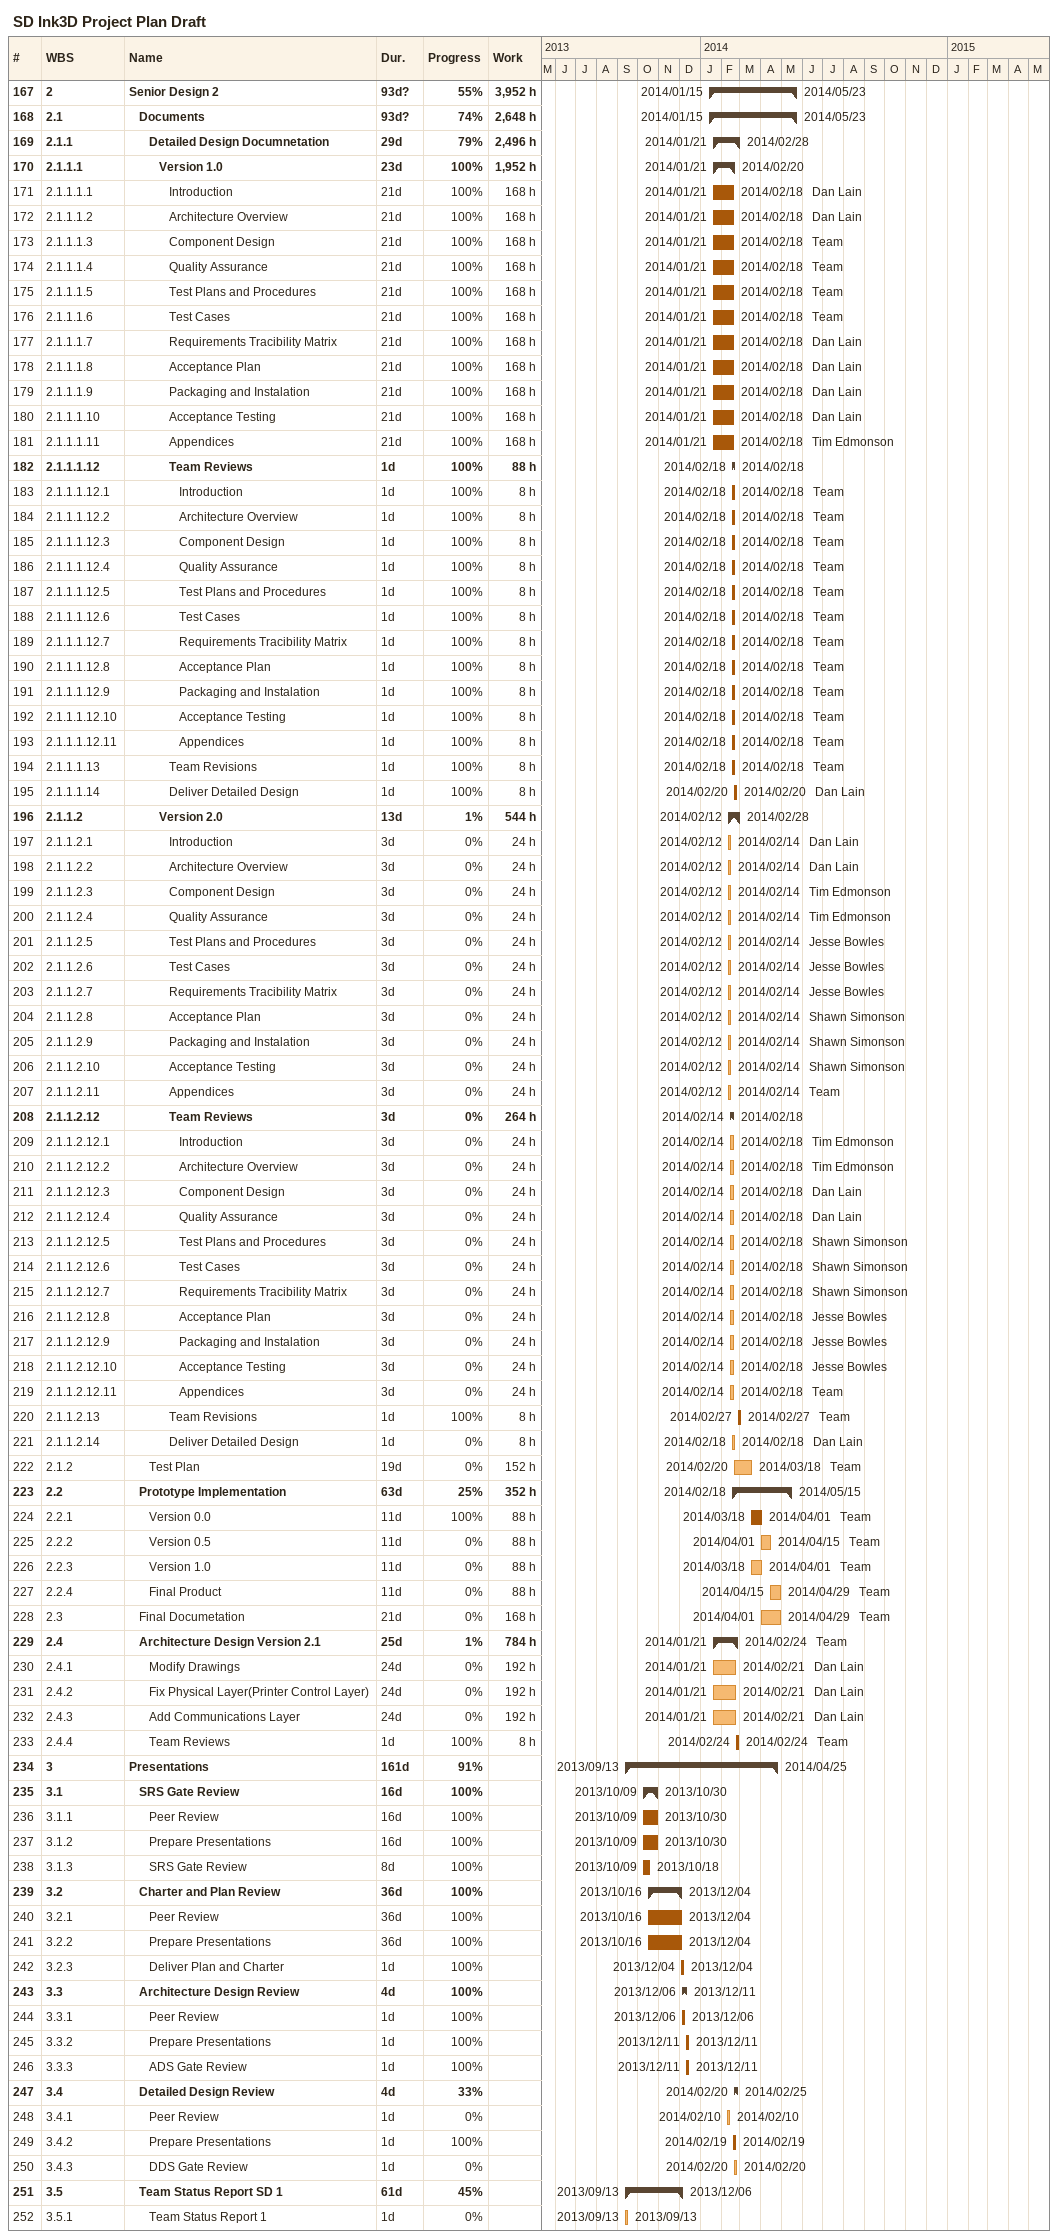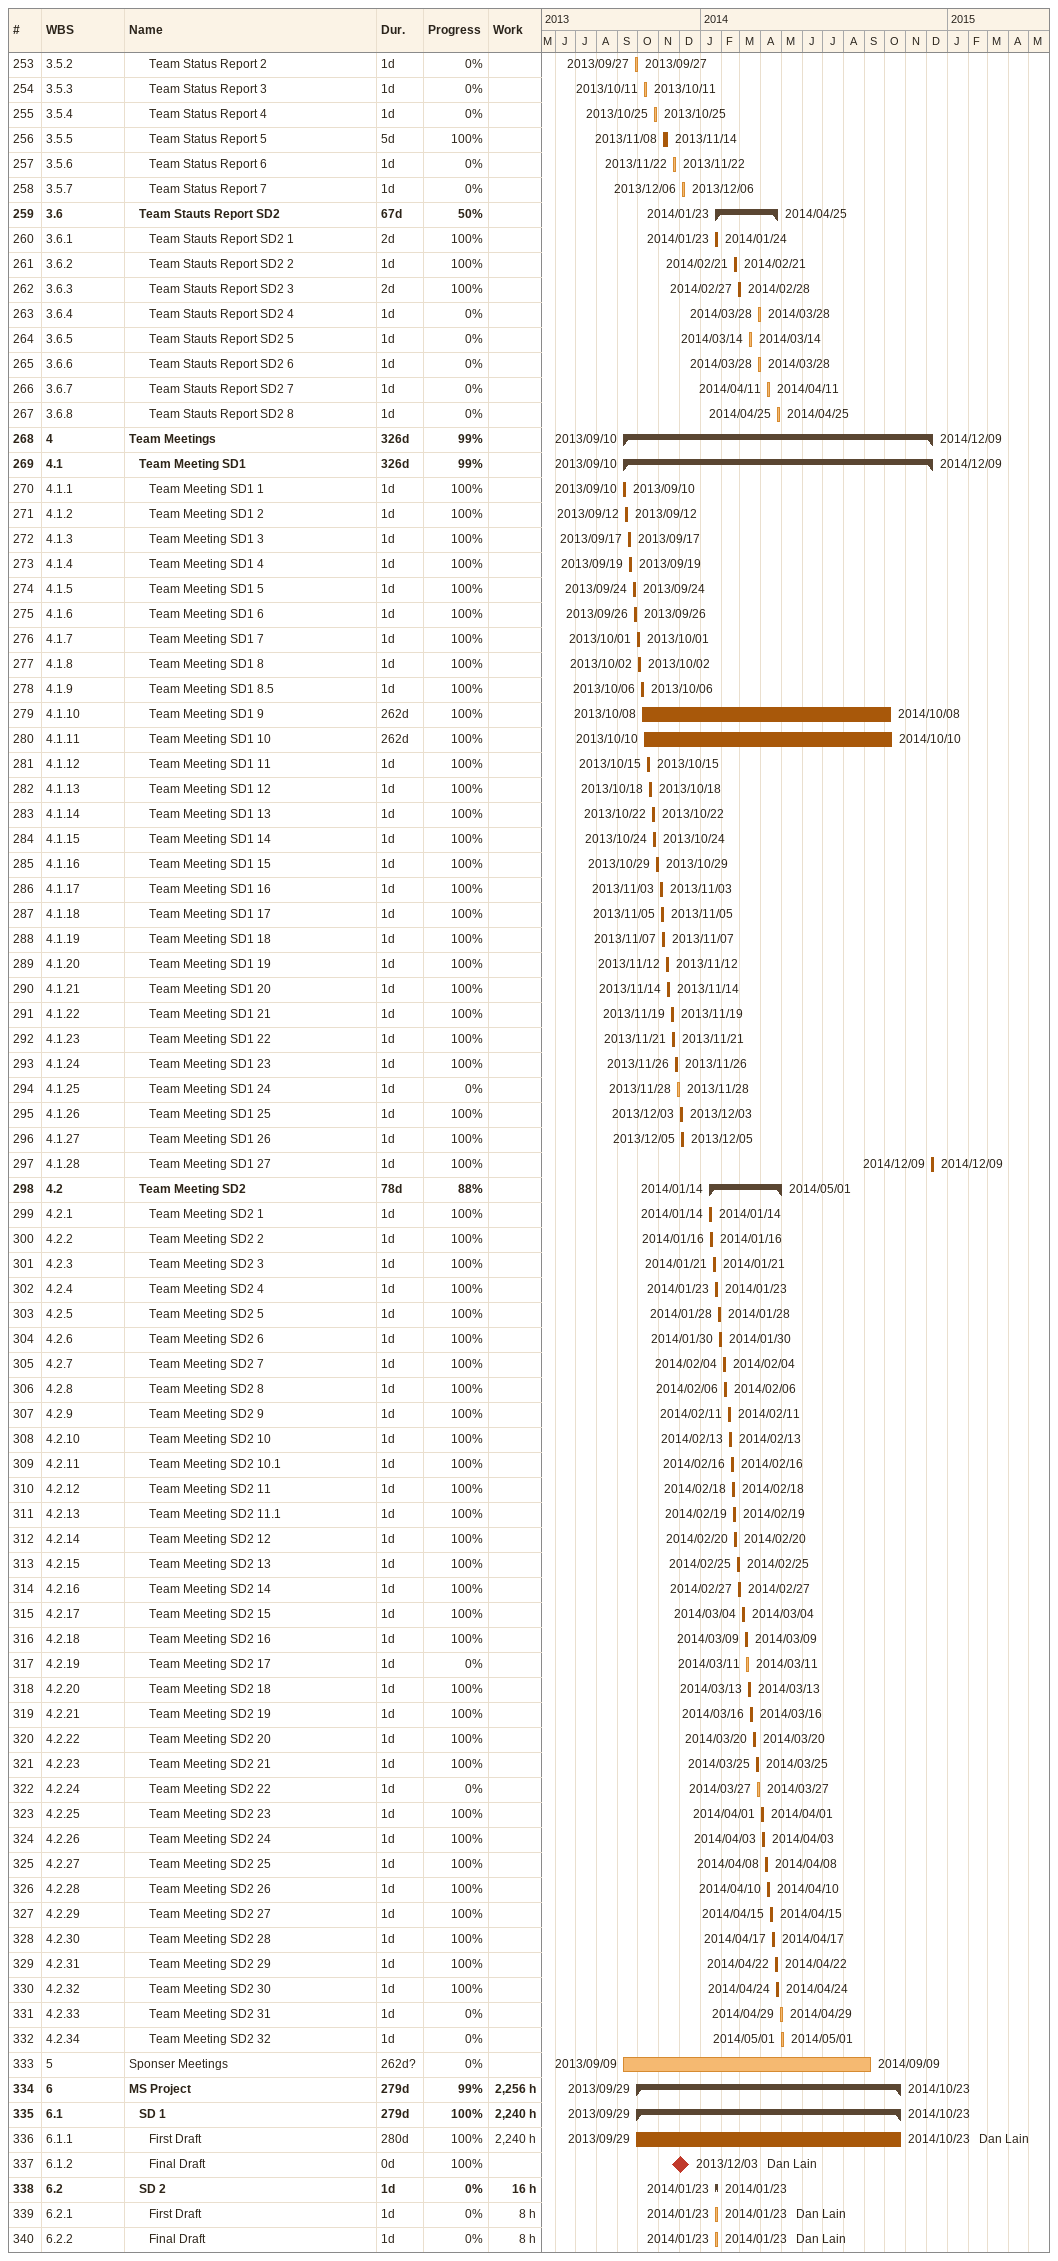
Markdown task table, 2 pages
SD Ink3D Project Plan Draft

| ID | WBS | Task | Duration | Start | Finish | Resources | % complete | Work (h) |
|---|---|---|---|---|---|---|---|---|
| 167 | 2 | **Senior Design 2** | 93d? | 2014-01-15 | 2014-05-23 |  | 55 | 3952 |
| 168 | 2.1 | **Documents** | 93d? | 2014-01-15 | 2014-05-23 |  | 74 | 2648 |
| 169 | 2.1.1 | **Detailed Design Documnetation** | 29d | 2014-01-21 | 2014-02-28 |  | 79 | 2496 |
| 170 | 2.1.1.1 | **Version 1.0** | 23d | 2014-01-21 | 2014-02-20 |  | 100 | 1952 |
| 171 | 2.1.1.1.1 | Introduction | 21d | 2014-01-21 | 2014-02-18 | Dan Lain | 100 | 168 |
| 172 | 2.1.1.1.2 | Architecture Overview | 21d | 2014-01-21 | 2014-02-18 | Dan Lain | 100 | 168 |
| 173 | 2.1.1.1.3 | Component Design | 21d | 2014-01-21 | 2014-02-18 | Team | 100 | 168 |
| 174 | 2.1.1.1.4 | Quality Assurance | 21d | 2014-01-21 | 2014-02-18 | Team | 100 | 168 |
| 175 | 2.1.1.1.5 | Test Plans and Procedures | 21d | 2014-01-21 | 2014-02-18 | Team | 100 | 168 |
| 176 | 2.1.1.1.6 | Test Cases | 21d | 2014-01-21 | 2014-02-18 | Team | 100 | 168 |
| 177 | 2.1.1.1.7 | Requirements Tracibility Matrix | 21d | 2014-01-21 | 2014-02-18 | Dan Lain | 100 | 168 |
| 178 | 2.1.1.1.8 | Acceptance Plan | 21d | 2014-01-21 | 2014-02-18 | Dan Lain | 100 | 168 |
| 179 | 2.1.1.1.9 | Packaging and Instalation | 21d | 2014-01-21 | 2014-02-18 | Dan Lain | 100 | 168 |
| 180 | 2.1.1.1.10 | Acceptance Testing | 21d | 2014-01-21 | 2014-02-18 | Dan Lain | 100 | 168 |
| 181 | 2.1.1.1.11 | Appendices | 21d | 2014-01-21 | 2014-02-18 | Tim Edmonson | 100 | 168 |
| 182 | 2.1.1.1.12 | **Team Reviews** | 1d | 2014-02-18 | 2014-02-18 |  | 100 | 88 |
| 183 | 2.1.1.1.12.1 | Introduction | 1d | 2014-02-18 | 2014-02-18 | Team | 100 | 8 |
| 184 | 2.1.1.1.12.2 | Architecture Overview | 1d | 2014-02-18 | 2014-02-18 | Team | 100 | 8 |
| 185 | 2.1.1.1.12.3 | Component Design | 1d | 2014-02-18 | 2014-02-18 | Team | 100 | 8 |
| 186 | 2.1.1.1.12.4 | Quality Assurance | 1d | 2014-02-18 | 2014-02-18 | Team | 100 | 8 |
| 187 | 2.1.1.1.12.5 | Test Plans and Procedures | 1d | 2014-02-18 | 2014-02-18 | Team | 100 | 8 |
| 188 | 2.1.1.1.12.6 | Test Cases | 1d | 2014-02-18 | 2014-02-18 | Team | 100 | 8 |
| 189 | 2.1.1.1.12.7 | Requirements Tracibility Matrix | 1d | 2014-02-18 | 2014-02-18 | Team | 100 | 8 |
| 190 | 2.1.1.1.12.8 | Acceptance Plan | 1d | 2014-02-18 | 2014-02-18 | Team | 100 | 8 |
| 191 | 2.1.1.1.12.9 | Packaging and Instalation | 1d | 2014-02-18 | 2014-02-18 | Team | 100 | 8 |
| 192 | 2.1.1.1.12.10 | Acceptance Testing | 1d | 2014-02-18 | 2014-02-18 | Team | 100 | 8 |
| 193 | 2.1.1.1.12.11 | Appendices | 1d | 2014-02-18 | 2014-02-18 | Team | 100 | 8 |
| 194 | 2.1.1.1.13 | Team Revisions | 1d | 2014-02-18 | 2014-02-18 | Team | 100 | 8 |
| 195 | 2.1.1.1.14 | Deliver Detailed Design | 1d | 2014-02-20 | 2014-02-20 | Dan Lain | 100 | 8 |
| 196 | 2.1.1.2 | **Version 2.0** | 13d | 2014-02-12 | 2014-02-28 |  | 1 | 544 |
| 197 | 2.1.1.2.1 | Introduction | 3d | 2014-02-12 | 2014-02-14 | Dan Lain | 0 | 24 |
| 198 | 2.1.1.2.2 | Architecture Overview | 3d | 2014-02-12 | 2014-02-14 | Dan Lain | 0 | 24 |
| 199 | 2.1.1.2.3 | Component Design | 3d | 2014-02-12 | 2014-02-14 | Tim Edmonson | 0 | 24 |
| 200 | 2.1.1.2.4 | Quality Assurance | 3d | 2014-02-12 | 2014-02-14 | Tim Edmonson | 0 | 24 |
| 201 | 2.1.1.2.5 | Test Plans and Procedures | 3d | 2014-02-12 | 2014-02-14 | Jesse Bowles | 0 | 24 |
| 202 | 2.1.1.2.6 | Test Cases | 3d | 2014-02-12 | 2014-02-14 | Jesse Bowles | 0 | 24 |
| 203 | 2.1.1.2.7 | Requirements Tracibility Matrix | 3d | 2014-02-12 | 2014-02-14 | Jesse Bowles | 0 | 24 |
| 204 | 2.1.1.2.8 | Acceptance Plan | 3d | 2014-02-12 | 2014-02-14 | Shawn Simonson | 0 | 24 |
| 205 | 2.1.1.2.9 | Packaging and Instalation | 3d | 2014-02-12 | 2014-02-14 | Shawn Simonson | 0 | 24 |
| 206 | 2.1.1.2.10 | Acceptance Testing | 3d | 2014-02-12 | 2014-02-14 | Shawn Simonson | 0 | 24 |
| 207 | 2.1.1.2.11 | Appendices | 3d | 2014-02-12 | 2014-02-14 | Team | 0 | 24 |
| 208 | 2.1.1.2.12 | **Team Reviews** | 3d | 2014-02-14 | 2014-02-18 |  | 0 | 264 |
| 209 | 2.1.1.2.12.1 | Introduction | 3d | 2014-02-14 | 2014-02-18 | Tim Edmonson | 0 | 24 |
| 210 | 2.1.1.2.12.2 | Architecture Overview | 3d | 2014-02-14 | 2014-02-18 | Tim Edmonson | 0 | 24 |
| 211 | 2.1.1.2.12.3 | Component Design | 3d | 2014-02-14 | 2014-02-18 | Dan Lain | 0 | 24 |
| 212 | 2.1.1.2.12.4 | Quality Assurance | 3d | 2014-02-14 | 2014-02-18 | Dan Lain | 0 | 24 |
| 213 | 2.1.1.2.12.5 | Test Plans and Procedures | 3d | 2014-02-14 | 2014-02-18 | Shawn Simonson | 0 | 24 |
| 214 | 2.1.1.2.12.6 | Test Cases | 3d | 2014-02-14 | 2014-02-18 | Shawn Simonson | 0 | 24 |
| 215 | 2.1.1.2.12.7 | Requirements Tracibility Matrix | 3d | 2014-02-14 | 2014-02-18 | Shawn Simonson | 0 | 24 |
| 216 | 2.1.1.2.12.8 | Acceptance Plan | 3d | 2014-02-14 | 2014-02-18 | Jesse Bowles | 0 | 24 |
| 217 | 2.1.1.2.12.9 | Packaging and Instalation | 3d | 2014-02-14 | 2014-02-18 | Jesse Bowles | 0 | 24 |
| 218 | 2.1.1.2.12.10 | Acceptance Testing | 3d | 2014-02-14 | 2014-02-18 | Jesse Bowles | 0 | 24 |
| 219 | 2.1.1.2.12.11 | Appendices | 3d | 2014-02-14 | 2014-02-18 | Team | 0 | 24 |
| 220 | 2.1.1.2.13 | Team Revisions | 1d | 2014-02-27 | 2014-02-27 | Team | 100 | 8 |
| 221 | 2.1.1.2.14 | Deliver Detailed Design | 1d | 2014-02-18 | 2014-02-18 | Dan Lain | 0 | 8 |
| 222 | 2.1.2 | Test Plan | 19d | 2014-02-20 | 2014-03-18 | Team | 0 | 152 |
| 223 | 2.2 | **Prototype Implementation** | 63d | 2014-02-18 | 2014-05-15 |  | 25 | 352 |
| 224 | 2.2.1 | Version 0.0 | 11d | 2014-03-18 | 2014-04-01 | Team | 100 | 88 |
| 225 | 2.2.2 | Version 0.5 | 11d | 2014-04-01 | 2014-04-15 | Team | 0 | 88 |
| 226 | 2.2.3 | Version 1.0 | 11d | 2014-03-18 | 2014-04-01 | Team | 0 | 88 |
| 227 | 2.2.4 | Final Product | 11d | 2014-04-15 | 2014-04-29 | Team | 0 | 88 |
| 228 | 2.3 | Final Documetation | 21d | 2014-04-01 | 2014-04-29 | Team | 0 | 168 |
| 229 | 2.4 | **Architecture Design Version 2.1** | 25d | 2014-01-21 | 2014-02-24 | Team | 1 | 784 |
| 230 | 2.4.1 | Modify Drawings | 24d | 2014-01-21 | 2014-02-21 | Dan Lain | 0 | 192 |
| 231 | 2.4.2 | Fix Physical Layer(Printer Control Layer) | 24d | 2014-01-21 | 2014-02-21 | Dan Lain | 0 | 192 |
| 232 | 2.4.3 | Add Communications Layer | 24d | 2014-01-21 | 2014-02-21 | Dan Lain | 0 | 192 |
| 233 | 2.4.4 | Team Reviews | 1d | 2014-02-24 | 2014-02-24 | Team | 100 | 8 |
| 234 | 3 | **Presentations** | 161d | 2013-09-13 | 2014-04-25 |  | 91 |  |
| 235 | 3.1 | **SRS Gate Review** | 16d | 2013-10-09 | 2013-10-30 |  | 100 |  |
| 236 | 3.1.1 | Peer Review | 16d | 2013-10-09 | 2013-10-30 |  | 100 |  |
| 237 | 3.1.2 | Prepare Presentations | 16d | 2013-10-09 | 2013-10-30 |  | 100 |  |
| 238 | 3.1.3 | SRS Gate Review | 8d | 2013-10-09 | 2013-10-18 |  | 100 |  |
| 239 | 3.2 | **Charter and Plan Review** | 36d | 2013-10-16 | 2013-12-04 |  | 100 |  |
| 240 | 3.2.1 | Peer Review | 36d | 2013-10-16 | 2013-12-04 |  | 100 |  |
| 241 | 3.2.2 | Prepare Presentations | 36d | 2013-10-16 | 2013-12-04 |  | 100 |  |
| 242 | 3.2.3 | Deliver Plan and Charter | 1d | 2013-12-04 | 2013-12-04 |  | 100 |  |
| 243 | 3.3 | **Architecture Design Review** | 4d | 2013-12-06 | 2013-12-11 |  | 100 |  |
| 244 | 3.3.1 | Peer Review | 1d | 2013-12-06 | 2013-12-06 |  | 100 |  |
| 245 | 3.3.2 | Prepare Presentations | 1d | 2013-12-11 | 2013-12-11 |  | 100 |  |
| 246 | 3.3.3 | ADS Gate Review | 1d | 2013-12-11 | 2013-12-11 |  | 100 |  |
| 247 | 3.4 | **Detailed Design Review** | 4d | 2014-02-20 | 2014-02-25 |  | 33 |  |
| 248 | 3.4.1 | Peer Review | 1d | 2014-02-10 | 2014-02-10 |  | 0 |  |
| 249 | 3.4.2 | Prepare Presentations | 1d | 2014-02-19 | 2014-02-19 |  | 100 |  |
| 250 | 3.4.3 | DDS Gate Review | 1d | 2014-02-20 | 2014-02-20 |  | 0 |  |
| 251 | 3.5 | **Team Status Report SD 1** | 61d | 2013-09-13 | 2013-12-06 |  | 45 |  |
| 252 | 3.5.1 | Team Status Report 1 | 1d | 2013-09-13 | 2013-09-13 |  | 0 |  |
| 253 | 3.5.2 | Team Status Report 2 | 1d | 2013-09-27 | 2013-09-27 |  | 0 |  |
| 254 | 3.5.3 | Team Status Report 3 | 1d | 2013-10-11 | 2013-10-11 |  | 0 |  |
| 255 | 3.5.4 | Team Status Report 4 | 1d | 2013-10-25 | 2013-10-25 |  | 0 |  |
| 256 | 3.5.5 | Team Status Report 5 | 5d | 2013-11-08 | 2013-11-14 |  | 100 |  |
| 257 | 3.5.6 | Team Status Report 6 | 1d | 2013-11-22 | 2013-11-22 |  | 0 |  |
| 258 | 3.5.7 | Team Status Report 7 | 1d | 2013-12-06 | 2013-12-06 |  | 0 |  |
| 259 | 3.6 | **Team Stauts Report SD2** | 67d | 2014-01-23 | 2014-04-25 |  | 50 |  |
| 260 | 3.6.1 | Team Stauts Report SD2 1 | 2d | 2014-01-23 | 2014-01-24 |  | 100 |  |
| 261 | 3.6.2 | Team Stauts Report SD2 2 | 1d | 2014-02-21 | 2014-02-21 |  | 100 |  |
| 262 | 3.6.3 | Team Stauts Report SD2 3 | 2d | 2014-02-27 | 2014-02-28 |  | 100 |  |
| 263 | 3.6.4 | Team Stauts Report SD2 4 | 1d | 2014-03-28 | 2014-03-28 |  | 0 |  |
| 264 | 3.6.5 | Team Stauts Report SD2 5 | 1d | 2014-03-14 | 2014-03-14 |  | 0 |  |
| 265 | 3.6.6 | Team Stauts Report SD2 6 | 1d | 2014-03-28 | 2014-03-28 |  | 0 |  |
| 266 | 3.6.7 | Team Stauts Report SD2 7 | 1d | 2014-04-11 | 2014-04-11 |  | 0 |  |
| 267 | 3.6.8 | Team Stauts Report SD2 8 | 1d | 2014-04-25 | 2014-04-25 |  | 0 |  |
| 268 | 4 | **Team Meetings** | 326d | 2013-09-10 | 2014-12-09 |  | 99 |  |
| 269 | 4.1 | **Team Meeting SD1** | 326d | 2013-09-10 | 2014-12-09 |  | 99 |  |
| 270 | 4.1.1 | Team Meeting SD1 1 | 1d | 2013-09-10 | 2013-09-10 |  | 100 |  |
| 271 | 4.1.2 | Team Meeting SD1 2 | 1d | 2013-09-12 | 2013-09-12 |  | 100 |  |
| 272 | 4.1.3 | Team Meeting SD1 3 | 1d | 2013-09-17 | 2013-09-17 |  | 100 |  |
| 273 | 4.1.4 | Team Meeting SD1 4 | 1d | 2013-09-19 | 2013-09-19 |  | 100 |  |
| 274 | 4.1.5 | Team Meeting SD1 5 | 1d | 2013-09-24 | 2013-09-24 |  | 100 |  |
| 275 | 4.1.6 | Team Meeting SD1 6 | 1d | 2013-09-26 | 2013-09-26 |  | 100 |  |
| 276 | 4.1.7 | Team Meeting SD1 7 | 1d | 2013-10-01 | 2013-10-01 |  | 100 |  |
| 277 | 4.1.8 | Team Meeting SD1 8 | 1d | 2013-10-02 | 2013-10-02 |  | 100 |  |
| 278 | 4.1.9 | Team Meeting SD1 8.5 | 1d | 2013-10-06 | 2013-10-06 |  | 100 |  |
| 279 | 4.1.10 | Team Meeting SD1 9 | 262d | 2013-10-08 | 2014-10-08 |  | 100 |  |
| 280 | 4.1.11 | Team Meeting SD1 10 | 262d | 2013-10-10 | 2014-10-10 |  | 100 |  |
| 281 | 4.1.12 | Team Meeting SD1 11 | 1d | 2013-10-15 | 2013-10-15 |  | 100 |  |
| 282 | 4.1.13 | Team Meeting SD1 12 | 1d | 2013-10-18 | 2013-10-18 |  | 100 |  |
| 283 | 4.1.14 | Team Meeting SD1 13 | 1d | 2013-10-22 | 2013-10-22 |  | 100 |  |
| 284 | 4.1.15 | Team Meeting SD1 14 | 1d | 2013-10-24 | 2013-10-24 |  | 100 |  |
| 285 | 4.1.16 | Team Meeting SD1 15 | 1d | 2013-10-29 | 2013-10-29 |  | 100 |  |
| 286 | 4.1.17 | Team Meeting SD1 16 | 1d | 2013-11-03 | 2013-11-03 |  | 100 |  |
| 287 | 4.1.18 | Team Meeting SD1 17 | 1d | 2013-11-05 | 2013-11-05 |  | 100 |  |
| 288 | 4.1.19 | Team Meeting SD1 18 | 1d | 2013-11-07 | 2013-11-07 |  | 100 |  |
| 289 | 4.1.20 | Team Meeting SD1 19 | 1d | 2013-11-12 | 2013-11-12 |  | 100 |  |
| 290 | 4.1.21 | Team Meeting SD1 20 | 1d | 2013-11-14 | 2013-11-14 |  | 100 |  |
| 291 | 4.1.22 | Team Meeting SD1 21 | 1d | 2013-11-19 | 2013-11-19 |  | 100 |  |
| 292 | 4.1.23 | Team Meeting SD1 22 | 1d | 2013-11-21 | 2013-11-21 |  | 100 |  |
| 293 | 4.1.24 | Team Meeting SD1 23 | 1d | 2013-11-26 | 2013-11-26 |  | 100 |  |
| 294 | 4.1.25 | Team Meeting SD1 24 | 1d | 2013-11-28 | 2013-11-28 |  | 0 |  |
| 295 | 4.1.26 | Team Meeting SD1 25 | 1d | 2013-12-03 | 2013-12-03 |  | 100 |  |
| 296 | 4.1.27 | Team Meeting SD1 26 | 1d | 2013-12-05 | 2013-12-05 |  | 100 |  |
| 297 | 4.1.28 | Team Meeting SD1 27 | 1d | 2014-12-09 | 2014-12-09 |  | 100 |  |
| 298 | 4.2 | **Team Meeting SD2** | 78d | 2014-01-14 | 2014-05-01 |  | 88 |  |
| 299 | 4.2.1 | Team Meeting SD2 1 | 1d | 2014-01-14 | 2014-01-14 |  | 100 |  |
| 300 | 4.2.2 | Team Meeting SD2 2 | 1d | 2014-01-16 | 2014-01-16 |  | 100 |  |
| 301 | 4.2.3 | Team Meeting SD2 3 | 1d | 2014-01-21 | 2014-01-21 |  | 100 |  |
| 302 | 4.2.4 | Team Meeting SD2 4 | 1d | 2014-01-23 | 2014-01-23 |  | 100 |  |
| 303 | 4.2.5 | Team Meeting SD2 5 | 1d | 2014-01-28 | 2014-01-28 |  | 100 |  |
| 304 | 4.2.6 | Team Meeting SD2 6 | 1d | 2014-01-30 | 2014-01-30 |  | 100 |  |
| 305 | 4.2.7 | Team Meeting SD2 7 | 1d | 2014-02-04 | 2014-02-04 |  | 100 |  |
| 306 | 4.2.8 | Team Meeting SD2 8 | 1d | 2014-02-06 | 2014-02-06 |  | 100 |  |
| 307 | 4.2.9 | Team Meeting SD2 9 | 1d | 2014-02-11 | 2014-02-11 |  | 100 |  |
| 308 | 4.2.10 | Team Meeting SD2 10 | 1d | 2014-02-13 | 2014-02-13 |  | 100 |  |
| 309 | 4.2.11 | Team Meeting SD2 10.1 | 1d | 2014-02-16 | 2014-02-16 |  | 100 |  |
| 310 | 4.2.12 | Team Meeting SD2 11 | 1d | 2014-02-18 | 2014-02-18 |  | 100 |  |
| 311 | 4.2.13 | Team Meeting SD2 11.1 | 1d | 2014-02-19 | 2014-02-19 |  | 100 |  |
| 312 | 4.2.14 | Team Meeting SD2 12 | 1d | 2014-02-20 | 2014-02-20 |  | 100 |  |
| 313 | 4.2.15 | Team Meeting SD2 13 | 1d | 2014-02-25 | 2014-02-25 |  | 100 |  |
| 314 | 4.2.16 | Team Meeting SD2 14 | 1d | 2014-02-27 | 2014-02-27 |  | 100 |  |
| 315 | 4.2.17 | Team Meeting SD2 15 | 1d | 2014-03-04 | 2014-03-04 |  | 100 |  |
| 316 | 4.2.18 | Team Meeting SD2 16 | 1d | 2014-03-09 | 2014-03-09 |  | 100 |  |
| 317 | 4.2.19 | Team Meeting SD2 17 | 1d | 2014-03-11 | 2014-03-11 |  | 0 |  |
| 318 | 4.2.20 | Team Meeting SD2 18 | 1d | 2014-03-13 | 2014-03-13 |  | 100 |  |
| 319 | 4.2.21 | Team Meeting SD2 19 | 1d | 2014-03-16 | 2014-03-16 |  | 100 |  |
| 320 | 4.2.22 | Team Meeting SD2 20 | 1d | 2014-03-20 | 2014-03-20 |  | 100 |  |
| 321 | 4.2.23 | Team Meeting SD2 21 | 1d | 2014-03-25 | 2014-03-25 |  | 100 |  |
| 322 | 4.2.24 | Team Meeting SD2 22 | 1d | 2014-03-27 | 2014-03-27 |  | 0 |  |
| 323 | 4.2.25 | Team Meeting SD2 23 | 1d | 2014-04-01 | 2014-04-01 |  | 100 |  |
| 324 | 4.2.26 | Team Meeting SD2 24 | 1d | 2014-04-03 | 2014-04-03 |  | 100 |  |
| 325 | 4.2.27 | Team Meeting SD2 25 | 1d | 2014-04-08 | 2014-04-08 |  | 100 |  |
| 326 | 4.2.28 | Team Meeting SD2 26 | 1d | 2014-04-10 | 2014-04-10 |  | 100 |  |
| 327 | 4.2.29 | Team Meeting SD2 27 | 1d | 2014-04-15 | 2014-04-15 |  | 100 |  |
| 328 | 4.2.30 | Team Meeting SD2 28 | 1d | 2014-04-17 | 2014-04-17 |  | 100 |  |
| 329 | 4.2.31 | Team Meeting SD2 29 | 1d | 2014-04-22 | 2014-04-22 |  | 100 |  |
| 330 | 4.2.32 | Team Meeting SD2 30 | 1d | 2014-04-24 | 2014-04-24 |  | 100 |  |
| 331 | 4.2.33 | Team Meeting SD2 31 | 1d | 2014-04-29 | 2014-04-29 |  | 0 |  |
| 332 | 4.2.34 | Team Meeting SD2 32 | 1d | 2014-05-01 | 2014-05-01 |  | 0 |  |
| 333 | 5 | Sponser Meetings | 262d? | 2013-09-09 | 2014-09-09 |  | 0 |  |
| 334 | 6 | **MS Project** | 279d | 2013-09-29 | 2014-10-23 |  | 99 | 2256 |
| 335 | 6.1 | **SD 1** | 279d | 2013-09-29 | 2014-10-23 |  | 100 | 2240 |
| 336 | 6.1.1 | First Draft | 280d | 2013-09-29 | 2014-10-23 | Dan Lain | 100 | 2240 |
| 337 | 6.1.2 | Final Draft | 0d | 2013-12-03 | 2013-12-03 | Dan Lain | 100 |  |
| 338 | 6.2 | **SD 2** | 1d | 2014-01-23 | 2014-01-23 |  | 0 | 16 |
| 339 | 6.2.1 | First Draft | 1d | 2014-01-23 | 2014-01-23 | Dan Lain | 0 | 8 |
| 340 | 6.2.2 | Final Draft | 1d | 2014-01-23 | 2014-01-23 | Dan Lain | 0 | 8 |
